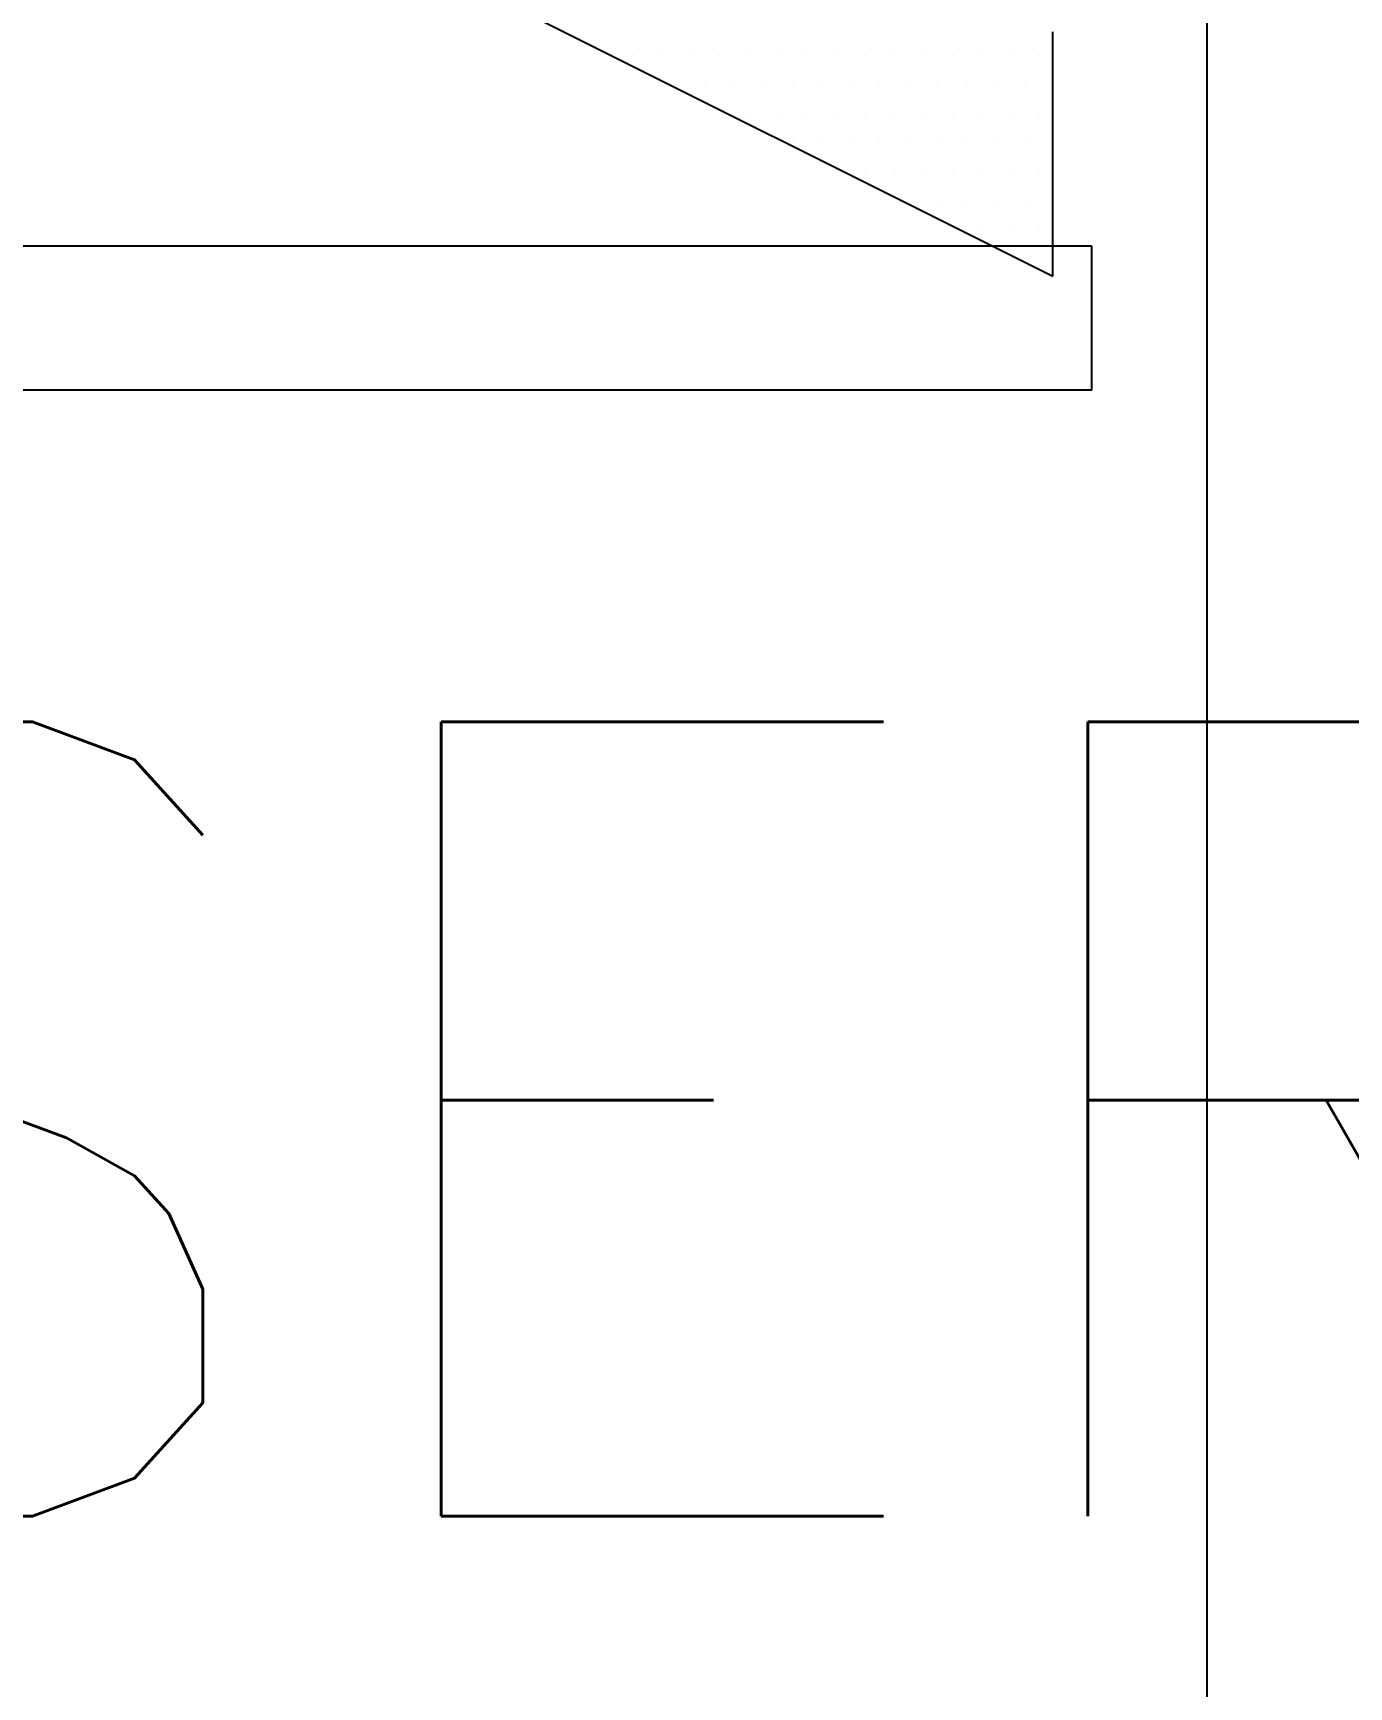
# Model space of a CAD drawing. Header units: millimetres. Extents: x 10462777 to 22643323, y 453826 to 1389191.
# Drawn here: x 11278974.2 to 11279202.8, y 581150.7 to 581438 of the extents above; entities that cross this region are included whole.
import ezdxf
from ezdxf.enums import TextEntityAlignment as Align

# ---------------------------------------------------------------- set-up
doc = ezdxf.new("R2010")
doc.units = ezdxf.units.MM
doc.header["$LTSCALE"] = 200
doc.header["$MEASUREMENT"] = 0
doc.header["$PDMODE"] = 35
doc.header["$PDSIZE"] = -5
doc.linetypes.add('HIDDEN', pattern=[3.75, 2.5, -1.25])
doc.linetypes.add('PHANTOM', pattern=[2.5, 1.25, -0.25, 0.25, -0.25, 0.25, -0.25])
doc.layers.get('0').update_dxf_attribs({"linetype": 'CONTINUOUS'})
doc.layers.get('DEFPOINTS').update_dxf_attribs({"linetype": 'CONTINUOUS'})
doc.layers.add('HL', color=2, linetype='HIDDEN')
doc.layers.add('TEXT', color=7, linetype='CONTINUOUS')
doc.layers.add('LAYOUT', color=8, linetype='CONTINUOUS', lineweight=25)
doc.styles.get("Standard").update_dxf_attribs({"font": 'SYMBOL'})
doc.styles.add('새굴림', font='txt.shx ', dxfattribs={"height": 5, "bigfont": ' whgtxt.shx'})
doc.dimstyles.new('DS ROBOTEC', dxfattribs={"dimscale": 0, "dimtxt": 2.5, "dimasz": 2.5, "dimexe": 0.3, "dimexo": 0.3, "dimgap": 0.5, "dimtad": 1, "dimzin": 9, "dimdsep": 46, "dimtxsty": 'Standard', "dimblk": 'OPEN', "dimcen": 0, "dimclrd": 4, "dimclre": 4, "dimclrt": 110, "dimazin": 2, "dimtm": 1.5, "dimtfac": 1, "dimtmove": 0, "dimatfit": 3, "dimldrblk": 'OPEN', "dimfxl": 1, "dimtfill": 1, "dimtolj": 1, "dimlwd": -1, "dimlwe": -1, "dimarcsym": 0})

# ---------------------------------------------------------------- blocks, each defined once
blk = doc.blocks.new('A$C201F74A5')
for p, q in [((0, 0), (-34.66, -69.32)), ((-34.66, -69.32), (-17.33, -69.32))]:
    blk.add_line(p, q)
at = {"color": 3}
for p, q in [((-19.01, -39.48), (-19.01, -39.48)), ((-19.01, -41.55), (-19.01, -41.55)), ((-21.07, -42.58), (-21.07, -42.58)), ((-19.01, -43.61), (-19.01, -43.61)), ((-21.07, -44.64), (-21.07, -44.64)), ((-19.01, -45.68), (-19.01, -45.68)), ((-21.07, -46.71), (-21.07, -46.71)), ((-23.14, -47.74), (-23.14, -47.74)), ((-19.01, -47.74), (-19.01, -47.74)), ((-21.07, -48.77), (-21.07, -48.77)), ((-23.14, -49.8), (-23.14, -49.8)), ((-19.01, -49.8), (-19.01, -49.8)), ((-25.2, -50.84), (-25.2, -50.84)), ((-21.07, -50.84), (-21.07, -50.84)), ((-23.14, -51.87), (-23.14, -51.87)), ((-19.01, -51.87), (-19.01, -51.87)), ((-25.2, -52.9), (-25.2, -52.9)), ((-23.14, -53.93), (-23.14, -53.93)), ((-21.07, -52.9), (-21.07, -52.9)), ((-19.01, -53.93), (-19.01, -53.93)), ((-25.2, -54.96), (-25.2, -54.96)), ((-21.07, -54.96), (-21.07, -54.96)), ((-27.27, -55.99), (-27.27, -55.99)), ((-23.14, -55.99), (-23.14, -55.99)), ((-19.01, -55.99), (-19.01, -55.99)), ((-25.2, -57.03), (-25.2, -57.03)), ((-21.07, -57.03), (-21.07, -57.03)), ((-27.27, -58.06), (-27.27, -58.06)), ((-23.14, -58.06), (-23.14, -58.06)), ((-19.01, -58.06), (-19.01, -58.06)), ((-29.33, -59.09), (-29.33, -59.09)), ((-25.2, -59.09), (-25.2, -59.09)), ((-21.07, -59.09), (-21.07, -59.09)), ((-27.27, -60.12), (-27.27, -60.12)), ((-23.14, -60.12), (-23.14, -60.12)), ((-19.01, -60.12), (-19.01, -60.12)), ((-29.33, -61.15), (-29.33, -61.15)), ((-25.2, -61.15), (-25.2, -61.15)), ((-21.07, -61.15), (-21.07, -61.15)), ((-29.33, -63.22), (-29.33, -63.22)), ((-27.27, -62.19), (-27.27, -62.19)), ((-25.2, -63.22), (-25.2, -63.22)), ((-23.14, -62.19), (-23.14, -62.19)), ((-21.07, -63.22), (-21.07, -63.22)), ((-19.01, -62.19), (-19.01, -62.19)), ((-31.39, -64.25), (-31.39, -64.25)), ((-27.27, -64.25), (-27.27, -64.25)), ((-23.14, -64.25), (-23.14, -64.25)), ((-19.01, -64.25), (-19.01, -64.25)), ((-29.33, -65.28), (-29.33, -65.28)), ((-25.2, -65.28), (-25.2, -65.28)), ((-21.07, -65.28), (-21.07, -65.28)), ((-31.39, -66.31), (-31.39, -66.31)), ((-27.27, -66.31), (-27.27, -66.31)), ((-23.14, -66.31), (-23.14, -66.31)), ((-19.01, -66.31), (-19.01, -66.31)), ((-33.46, -67.35), (-33.46, -67.35)), ((-29.33, -67.35), (-29.33, -67.35)), ((-25.2, -67.35), (-25.2, -67.35)), ((-21.07, -67.35), (-21.07, -67.35)), ((-31.39, -68.38), (-31.39, -68.38)), ((-27.27, -68.38), (-27.27, -68.38)), ((-23.14, -68.38), (-23.14, -68.38)), ((-19.01, -68.38), (-19.01, -68.38))]:
    blk.add_line(p, q, dxfattribs=at)
blk = doc.blocks.new('A$C7DA30AB0')
at = {"layer": 'LAYOUT', "color": 6, "linetype": 'PHANTOM'}
blk.add_circle((3030.45, 3025.99, 0), 2693.02, dxfattribs=at)
blk = doc.blocks.new('_OPEN')
at = {"color": 0, "linetype": 'ByBlock'}
for p, q in [((-1, 0.1667), (0, 0)), ((0, 0), (-1, -0.1667)), ((0, 0), (-1, 0))]:
    blk.add_line(p, q, dxfattribs=at)
blk = doc.blocks.new('*D290')
at = {"color": 4, "linetype": 'ByBlock', "ltscale": 10, "transparency": 16777216}
for p, q in [((11279184.16, 582310.98), (11279470.5, 582310.98)), ((11279449.5, 581265.98), (11279449.5, 582135.98)), ((11279164.16, 581090.98), (11279470.5, 581090.98))]:
    blk.add_line(p, q, dxfattribs=at)
at = {"layer": 'DEFPOINTS', "color": 0, "ltscale": 10, "transparency": 16777216}
for p in [(11279163.16, 582310.98, 0), (11279449.5, 582310.98), (11279143.16, 581090.98, 0)]:
    blk.add_point(p, dxfattribs=at)
at = {"color": 4, "ltscale": 10, "transparency": 16777216, "xscale": 175, "yscale": 175, "zscale": 175}
for p, rotation in [((11279449.5, 582310.98), 90), ((11279449.5, 581090.98), 270)]:
    blk.add_blockref('_OPEN', p, dxfattribs=dict(at, rotation=rotation))
at = {"color": 110, "ltscale": 10, "transparency": 16777216, "insert": (11279290.23, 581700.98), "char_height": 175, "attachment_point": 5, "rotation": 90, "bg_fill": 3, "box_fill_scale": 1.25, "bg_fill_color": 256, "bg_fill_true_color": 13158600, "bg_fill_transparency": 0}
blk.add_mtext('\\A1;1220', dxfattribs=at)
blk = doc.blocks.new('A$C7E5E2769')
blk.add_line((39.445, 0), (1229.445, 0))
at = {"layer": 'HL'}
for p, q in [((309.445, 20), (309.445, 280)), ((334.445, 20), (334.445, 280)), ((309.445, 20), (334.445, 20))]:
    blk.add_line(p, q, dxfattribs=at)

msp = doc.modelspace()

# ---------------------------------------------------------------- block references
at = {"ltscale": 10}
msp.add_blockref('A$C7DA30AB0', (11276684.40366, 580408.4363, 0), dxfattribs=at)
at = {"color": 0, "xscale": 2.45, "yscale": 2.45, "zscale": 2.45, "rotation": 90}
msp.add_blockref('A$C201F74A5', (11278981.53188, 581480.68323, 0), dxfattribs=at)

# ---------------------------------------------------------------- texts
at = {"layer": 'TEXT', "color": 1, "lineweight": -3, "style": '새굴림'}
msp.add_text('LASER MARKING', height=138, dxfattribs=at).set_placement((11279437.78343, 581180.34059, 0), align=Align.CENTER)

# ---------------------------------------------------------------- next in the draw order: dimensions: what is measured, and where the dimension line sits
at = {"ltscale": 10}
dim = msp.add_linear_dim(base=(11279449.49939, 582310.97772, 0), p1=(11279143.16065, 581090.97772, 0), p2=(11279163.16065, 582310.97772, 0), angle=270, dimstyle='DS ROBOTEC', override={"dimscale": 70, "dimgap": 1, "dimarcsym": 1}, dxfattribs=at)
dim.commit()
dim.dimension.update_dxf_attribs({"geometry": '*D290', "text_midpoint": (11279290.23299, 581700.97772, 0)})

# ---------------------------------------------------------------- next in the draw order: block references
at = {"ltscale": 10, "rotation": 89.99999999999999}
msp.add_blockref('A$C7E5E2769', (11279178.1607, 581066.53315, 0), dxfattribs=at)

doc.saveas('drawing.dxf')
